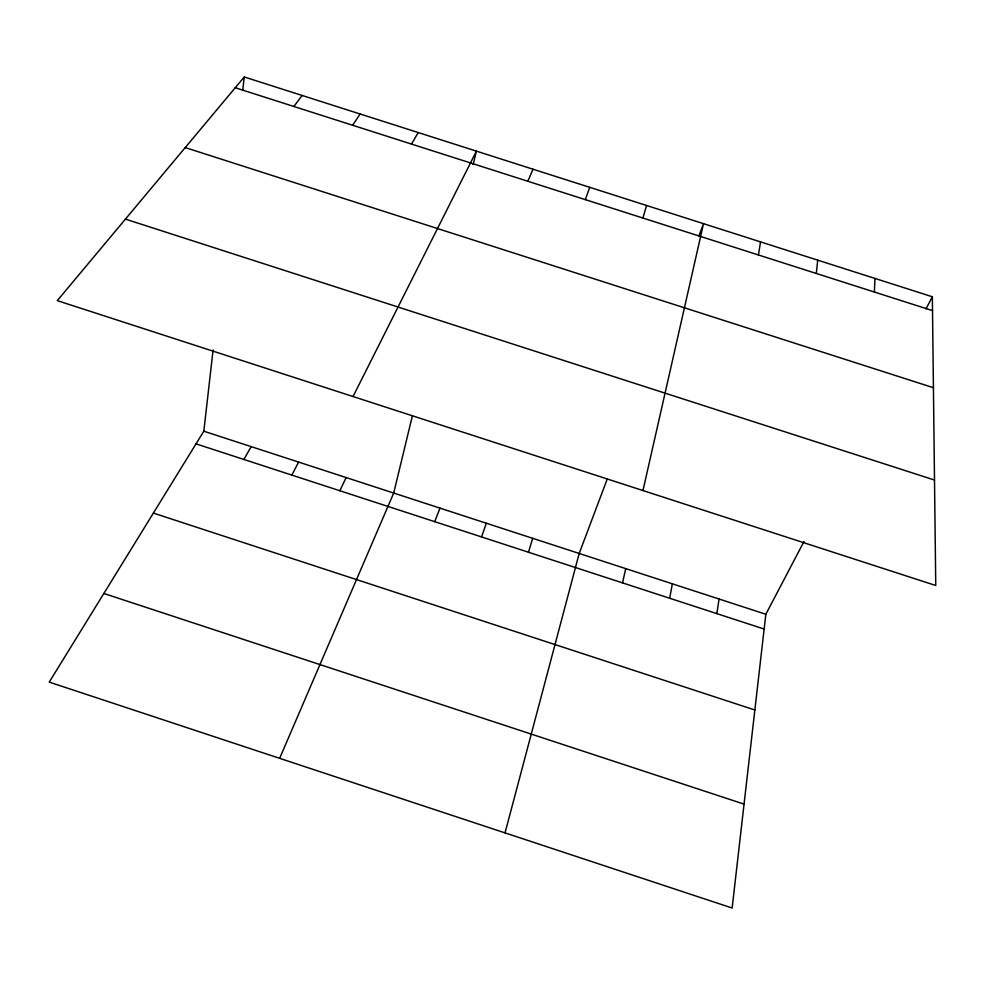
<?xml version="1.0" encoding="UTF-8"?>
<svg xmlns="http://www.w3.org/2000/svg" width="985" height="985" viewBox="0 0 985 985"><rect width="100%" height="100%" fill="white"/><g stroke="black" fill="none" stroke-linecap="round" stroke-linejoin="round"><path stroke-width="1.48" d="M874.372 292.04L874.975 278.447M816.331 273.485L817.71 260.151M803.957 541.59L765.837 614.258L732.138 908.022L49.25 682.112L203.821 431.208L213.092 350.007M242.716 90.46L244.255 76.978L932.352 296.768L935.75 585.496L57.29 300.634L244.255 76.978M716.858 613.63L719.075 599.028M758.413 254.967L760.555 241.891M669.652 598.24L672.373 583.809M622.52 582.874L625.746 568.628M642.959 490.555L703.512 223.669L698.771 236.24M412.444 415.584L393.704 493.054L279.654 758.327M473.157 164.581L476.42 151.124L353.036 396.536M505.034 832.891L579.192 553.471L607.339 478.772M642.897 218.042L646.566 205.483M528.465 552.228L532.713 538.327M481.554 536.936L486.307 523.22M585.312 199.635L589.744 187.335M434.717 521.668L439.975 508.125M527.849 181.265L533.02 169.211M339.862 490.752L346.117 477.565M291.831 475.09L298.615 462.088M926.011 308.871L932.352 296.768M243.898 459.466L251.175 446.636M411.496 144.081L418.206 132.532M352.642 125.255L360.104 113.977M293.887 106.478L302.124 95.459M235.255 87.739L932.524 310.62M185.242 147.578L933.423 387.708M125.44 219.113L934.506 480.04M203.821 431.208L765.837 614.258M196.027 443.866L764.151 629.046M153.377 513.087L754.855 709.988M103.856 593.475L744.057 804.117"/></g></svg>
